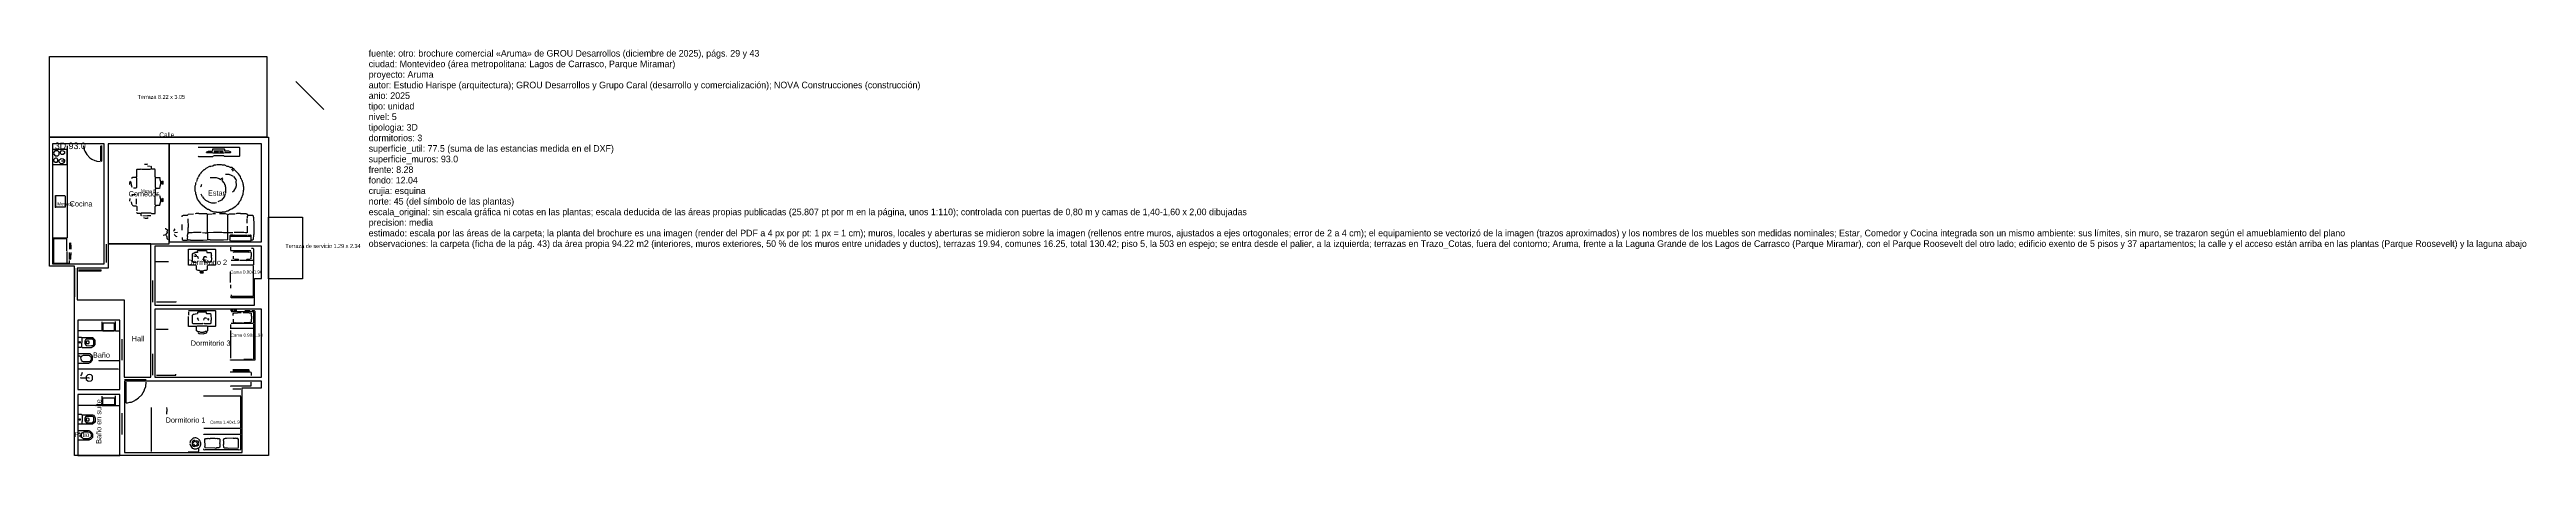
# Model space of a CAD drawing. Header units: metres. Extents: x 0 to 93.7, y 0 to 15.4.
import ezdxf

# ---------------------------------------------------------------- set-up
doc = ezdxf.new("R2010")
doc.units = ezdxf.units.M
for name, color, linetype in [('Trazo_Cotas', 9, 'Continuous'), ('Trazo_Datos', 7, 'Continuous'), ('Trazo_Entrada', 1, 'Continuous'), ('Trazo_Equipamiento', 8, 'Continuous'), ('Trazo_Estancias', 3, 'Continuous'), ('Trazo_Fachada', 30, 'Continuous'), ('Trazo_Norte', 1, 'Continuous'), ('Trazo_Puertas', 1, 'Continuous'), ('Trazo_Unidad', 7, 'Continuous'), ('Trazo_Ventanas', 5, 'Continuous')]:
    doc.layers.add(name, color=color, linetype=linetype)

msp = doc.modelspace()

# ---------------------------------------------------------------- linework, layer by layer
at = {"layer": 'Trazo_Cotas'}
for points in [[(0, 15.09), (8.22, 15.09), (8.22, 12.04), (0, 12.04)], [(8.28, 9.02), (9.57, 9.02), (9.57, 6.68), (8.28, 6.68)]]:
    msp.add_lwpolyline(points, close=True, dxfattribs=at)
at = {"layer": 'Trazo_Entrada'}
msp.add_line((0.94, 7.08), (0.94, 6), dxfattribs=at)
at = {"layer": 'Trazo_Equipamiento', "color": 8}
for p, q in [((1.93, 11.72), (1.93, 11.13)), ((0.55, 11.14), (0.45, 11.14)), ((0.66, 7.74), (0.66, 8.18)), ((0.66, 7.72), (0.66, 7.29)), ((0.75, 8.05), (0.75, 7.8)), ((0.75, 7.42), (0.75, 7.68)), ((0.8, 7.68), (0.77, 7.42)), ((1.98, 4.71), (1.11, 4.71)), ((1.98, 5.06), (1.98, 4.71)), ((2.48, 4.71), (1.99, 4.71)), ((2.49, 4.71), (2.49, 5.07)), ((2.5, 4.71), (2.62, 4.71)), ((1.21, 4.09), (1.11, 4.09)), ((1.22, 4.1), (1.23, 4.44)), ((1.98, 1.89), (1.11, 1.89)), ((1.98, 2.25), (1.98, 1.9)), ((1.99, 1.89), (2.48, 1.89)), ((2.49, 1.9), (2.49, 2.26)), ((2.5, 1.89), (2.62, 1.89))]:
    msp.add_line(p, q, dxfattribs=at)
at = {"layer": 'Trazo_Equipamiento', "color": 9}
for p, q in [((6.18, 11.45), (6.61, 11.45)), ((3.7, 10.96), (3.8, 10.95)), ((5.63, 10.54), (5.7, 10.64)), ((6.96, 10.76), (6.89, 10.84)), ((3.12, 9.48), (3.1, 9.59)), ((3.26, 10.11), (3.17, 10.11)), ((3.29, 9.51), (3.29, 9.71)), ((4.02, 9.87), (4.14, 9.86)), ((5.78, 9.79), (5.73, 9.89)), ((6.5, 9.66), (6.36, 9.59)), ((5, 8.74), (5, 8.52)), ((6.28, 9.14), (6.17, 9.14)), ((6.74, 8.42), (6.74, 9.11)), ((4.4, 8.35), (4.3, 8.32)), ((6.74, 8.17), (6.74, 8.41)), ((6.93, 8.42), (6.75, 8.42)), ((7.6, 8.28), (6.84, 8.28)), ((6.84, 7.88), (6.84, 7.77)), ((6.85, 7.76), (7.61, 7.76)), ((1.09, 6.98), (1.95, 6.98)), ((6.84, 6.54), (6.84, 6.95)), ((7.7, 7.2), (6.87, 7.2)), ((7.71, 7.36), (7.71, 7.21)), ((6.84, 6.45), (6.84, 6.33)), ((5.25, 5.44), (5.25, 5.31)), ((6.84, 4.95), (6.84, 4.79)), ((6.84, 4.73), (6.84, 3.68)), ((6.94, 5.49), (6.85, 5.49)), ((7.7, 4.99), (6.87, 4.99)), ((7.08, 5.49), (6.97, 5.49)), ((7.38, 5.49), (7.59, 5.49)), ((7.71, 4.98), (7.71, 4.83)), ((7.56, 3.2), (6.93, 3.2)), ((7.67, 3.63), (7.35, 3.63)), ((7.62, 3.14), (7.62, 3.02)), ((7.24, 2.51), (6.93, 2.51)), ((7.22, 1.02), (5.83, 1.02))]:
    msp.add_line(p, q, dxfattribs=at)
at = {"layer": 'Trazo_Equipamiento', "color": 8}
for points in [[(0.67, 11.72), (0.67, 8.23), (0.66, 8.22), (0.15, 8.22)], [(0.15, 11.59), (0.64, 11.59), (0.65, 11.58), (0.65, 11), (0.64, 10.99), (0.15, 10.99)], [(1.27, 11.73), (1.31, 11.6), (1.31, 11.56), (1.34, 11.51), (1.41, 11.38), (1.53, 11.26), (1.6, 11.21), (1.71, 11.16), (1.76, 11.15), (1.79, 11.13), (1.92, 11.12)], [(1.97, 11.73), (1.97, 11.13), (1.94, 11.12)], [(0.22, 9.83), (0.21, 9.82), (0.21, 9.39), (0.22, 9.38), (0.24, 9.39)], [(0.23, 9.82), (0.23, 9.4), (0.24, 9.39)], [(0.24, 9.83), (0.57, 9.83), (0.59, 9.81), (0.59, 9.4), (0.58, 9.39), (0.24, 9.39)], [(0.65, 8.19), (0.16, 8.19), (0.15, 8.18), (0.15, 7.29), (0.16, 7.28), (0.65, 7.28)], [(0.77, 8.05), (0.78, 8.03), (0.78, 7.94), (0.79, 7.93), (0.8, 7.8)], [(0.79, 7.41), (0.81, 7.45), (0.82, 7.68)], [(0.82, 7.8), (0.82, 7.94), (0.81, 7.95), (0.81, 8.04), (0.8, 8.05)], [(0.67, 7.28), (0.74, 7.28), (0.75, 7.29), (0.75, 7.37)], [(1.22, 4.45), (1.21, 4.46), (1.11, 4.46)], [(1.11, 3.49), (1.48, 3.49), (1.56, 3.53), (1.63, 3.62), (1.63, 3.73), (1.61, 3.77), (1.52, 3.84), (1.49, 3.85), (1.11, 3.85)], [(1.23, 4.09), (1.59, 4.09), (1.67, 4.13), (1.72, 4.2), (1.72, 4.35), (1.7, 4.39), (1.66, 4.43), (1.62, 4.45), (1.24, 4.45)], [(2.61, 3.28), (2.6, 3.27), (1.11, 3.27)], [(1.24, 3.14), (1.21, 3.06), (1.17, 3.01)], [(1.37, 2.92), (1.19, 2.92), (1.17, 2.94)], [(1.51, 2.94), (1.5, 2.93), (1.46, 2.94), (1.4, 2.93)], [(1.86, 3.61), (1.87, 3.59), (2.62, 3.59)], [(1.22, 1.54), (1.21, 1.55), (1.11, 1.55)], [(1.22, 1.19), (1.21, 1.18), (1.11, 1.18)], [(1.11, 0.95), (1.45, 0.95), (1.49, 0.94), (1.54, 0.92), (1.61, 0.85), (1.63, 0.81), (1.63, 0.7), (1.62, 0.68), (1.55, 0.61), (1.51, 0.59), (1.48, 0.58), (1.11, 0.58)], [(1.23, 1.53), (1.23, 1.28), (1.22, 1.27), (1.22, 1.2)], [(1.24, 1.54), (1.62, 1.54), (1.66, 1.52), (1.7, 1.47), (1.72, 1.43), (1.72, 1.29), (1.7, 1.25), (1.63, 1.19), (1.23, 1.19)]]:
    msp.add_lwpolyline(points, dxfattribs=at)
for points in [[(0.36, 11.48), (0.32, 11.52), (0.27, 11.53), (0.2, 11.52), (0.17, 11.49), (0.15, 11.44), (0.16, 11.4), (0.21, 11.34), (0.31, 11.34), (0.33, 11.35), (0.36, 11.39)], [(0.32, 11.19), (0.29, 11.23), (0.26, 11.25), (0.23, 11.25), (0.2, 11.24), (0.15, 11.18), (0.16, 11.14), (0.21, 11.09), (0.29, 11.1), (0.32, 11.14)], [(0.56, 11.43), (0.52, 11.39), (0.44, 11.39), (0.41, 11.44), (0.41, 11.49), (0.45, 11.54), (0.52, 11.53), (0.56, 11.5)], [(0.56, 11.13), (0.55, 11.08), (0.49, 11.03), (0.42, 11.04), (0.37, 11.1), (0.37, 11.18), (0.41, 11.21), (0.44, 11.23), (0.51, 11.22), (0.56, 11.18)], [(2.03, 5), (2.01, 4.99), (2.01, 4.73), (2.02, 4.72), (2.45, 4.72), (2.46, 4.73), (2.46, 4.99), (2.45, 5)], [(1.11, 3.76), (1.13, 3.78), (1.15, 3.76), (1.14, 3.75)], [(1.12, 4.28), (1.14, 4.31), (1.16, 4.3), (1.16, 4.26), (1.15, 4.25), (1.13, 4.25)], [(1.19, 3.64), (1.18, 3.69), (1.21, 3.76), (1.28, 3.8), (1.49, 3.8), (1.55, 3.76), (1.58, 3.7), (1.57, 3.62), (1.52, 3.56), (1.48, 3.54), (1.29, 3.54), (1.25, 3.56), (1.21, 3.6)], [(1.39, 4.4), (1.36, 4.38), (1.34, 4.33), (1.34, 4.23), (1.39, 4.16), (1.59, 4.15), (1.6, 4.16), (1.64, 4.16), (1.66, 4.18), (1.67, 4.21), (1.67, 4.35), (1.63, 4.4)], [(1.48, 4.32), (1.45, 4.33), (1.4, 4.32), (1.39, 4.31), (1.39, 4.25), (1.42, 4.23), (1.48, 4.23), (1.5, 4.26), (1.5, 4.3)], [(1.38, 2.91), (1.39, 2.87), (1.45, 2.82), (1.49, 2.81), (1.57, 2.82), (1.63, 2.88), (1.62, 3), (1.57, 3.05), (1.53, 3.06), (1.45, 3.05), (1.39, 2.99), (1.38, 2.96), (1.39, 2.94)], [(2.01, 2.17), (2.02, 2.18), (2.45, 2.18), (2.46, 2.17), (2.46, 1.92), (2.01, 1.92)], [(1.14, 1.39), (1.16, 1.38), (1.16, 1.34), (1.15, 1.33), (1.12, 1.34), (1.12, 1.37)], [(1.44, 1.48), (1.37, 1.47), (1.34, 1.41), (1.34, 1.31), (1.35, 1.3), (1.39, 1.25), (1.43, 1.25), (1.44, 1.24), (1.59, 1.24), (1.65, 1.26), (1.67, 1.3), (1.67, 1.45), (1.62, 1.48)], [(1.5, 1.37), (1.48, 1.4), (1.42, 1.41), (1.39, 1.39), (1.39, 1.33), (1.41, 1.31), (1.48, 1.31), (1.5, 1.34)], [(1.11, 0.85), (1.13, 0.86), (1.15, 0.84), (1.12, 0.83)], [(1.29, 0.63), (1.25, 0.65), (1.2, 0.69), (1.18, 0.74), (1.19, 0.8), (1.23, 0.86), (1.31, 0.9), (1.46, 0.9), (1.51, 0.88), (1.56, 0.83), (1.58, 0.78), (1.57, 0.7), (1.54, 0.67), (1.48, 0.63)]]:
    msp.add_lwpolyline(points, close=True, dxfattribs=at)
at = {"layer": 'Trazo_Equipamiento', "color": 9}
for points in [[(5.62, 11.66), (7.17, 11.66), (7.18, 11.65), (7.18, 11.32), (7.17, 11.31), (6.61, 11.31), (6.59, 11.33), (6.21, 11.33)], [(5.62, 11.33), (5.63, 11.31), (6.18, 11.31), (6.2, 11.33)], [(5.93, 11.47), (5.95, 11.49), (6.01, 11.51), (6.16, 11.51)], [(6.16, 11.45), (5.94, 11.45), (5.93, 11.46)], [(6.17, 11.52), (6.17, 11.59), (6.18, 11.6), (6.61, 11.6), (6.62, 11.59), (6.62, 11.52)], [(6.22, 11.52), (6.55, 11.52), (6.57, 11.51)], [(6.22, 11.5), (6.23, 11.49), (6.39, 11.49)], [(6.44, 11.49), (6.56, 11.49), (6.57, 11.5)], [(6.86, 11.47), (6.84, 11.49), (6.78, 11.51), (6.66, 11.51), (6.65, 11.5), (6.63, 11.51)], [(6.85, 11.46), (6.84, 11.45), (6.64, 11.45), (6.63, 11.46), (6.63, 11.45)], [(3.04, 10.38), (3.05, 10.37), (3.03, 10.3), (3.03, 10.26), (3.04, 10.25)], [(3.11, 10.15), (3.12, 10.18), (3.1, 10.21), (3.09, 10.35)], [(3.27, 10.52), (3.15, 10.52), (3.1, 10.48)], [(3.27, 10.52), (3.29, 10.5), (3.29, 10.14), (3.26, 10.11)], [(3.27, 10.52), (3.3, 10.55), (3.3, 10.82), (3.31, 10.83), (3.44, 10.83), (3.45, 10.84)], [(3.46, 10.84), (3.49, 10.83), (3.81, 10.83), (3.84, 10.85)], [(3.59, 11.02), (3.69, 11.02), (3.7, 11.03)], [(3.85, 10.86), (3.85, 10.92), (3.83, 10.95)], [(4.01, 10.53), (4, 10.54), (4, 10.81), (3.98, 10.83), (3.88, 10.83), (3.86, 10.85)], [(4.01, 10.51), (4, 10.5), (4, 10.14), (4.02, 10.12)], [(4.02, 10.52), (4.16, 10.52), (4.18, 10.5)], [(4.18, 10.14), (4.18, 10.19), (4.21, 10.28), (4.21, 10.35), (4.18, 10.43), (4.18, 10.48)], [(4.24, 10.38), (4.25, 10.36), (4.24, 10.33), (4.25, 10.26)], [(4.27, 10.39), (4.28, 10.38), (4.28, 10.26), (4.26, 10.25)], [(7.27, 10.41), (7.29, 10.39), (7.29, 10.36), (7.31, 10.32), (7.31, 10.26), (7.32, 10.25), (7.32, 10.18), (7.33, 10.17), (7.33, 10.04), (7.32, 10.03), (7.31, 9.87), (7.25, 9.72), (7.24, 9.7), (7.24, 9.67), (7.22, 9.66), (7.22, 9.64), (7.17, 9.59), (7.16, 9.56), (7.11, 9.5), (7.02, 9.41), (6.9, 9.32), (6.84, 9.3), (6.74, 9.24), (6.71, 9.24), (6.63, 9.21), (6.53, 9.2), (6.52, 9.19), (6.33, 9.19), (6.32, 9.2), (6.22, 9.21), (6.11, 9.24), (6.01, 9.3), (5.97, 9.31), (5.91, 9.35), (5.74, 9.49), (5.71, 9.54), (5.67, 9.59), (5.6, 9.7), (5.57, 9.77), (5.56, 9.84), (5.53, 9.9), (5.53, 9.95), (5.51, 10), (5.51, 10.2), (5.53, 10.25), (5.53, 10.3), (5.55, 10.34)], [(5.62, 10.52), (5.58, 10.46), (5.56, 10.36)], [(6.07, 10.93), (6.05, 10.93), (5.91, 10.86), (5.86, 10.81), (5.83, 10.8), (5.73, 10.7), (5.7, 10.65)], [(6.07, 10.93), (6.1, 10.95), (6.17, 10.96), (6.23, 10.99), (6.29, 10.99), (6.34, 11.01), (6.49, 11.01), (6.5, 11)], [(6.08, 10.51), (6.12, 10.52), (6.3, 10.52), (6.41, 10.48), (6.48, 10.44)], [(6.53, 10.42), (6.56, 10.46), (6.54, 10.49), (6.49, 10.45)], [(6.51, 11), (6.62, 10.99), (6.71, 10.95), (6.75, 10.95), (6.84, 10.9)], [(6.66, 9.92), (6.67, 9.93), (6.67, 10.14), (6.65, 10.18), (6.65, 10.22), (6.63, 10.24), (6.63, 10.26), (6.6, 10.32), (6.53, 10.4)], [(6.66, 10.64), (6.78, 10.64), (6.87, 10.61), (6.92, 10.58), (6.94, 10.58)], [(7.27, 10.41), (7.26, 10.46), (7.24, 10.48), (7.22, 10.56), (7.15, 10.65), (6.98, 10.82), (6.89, 10.89), (6.85, 10.9)], [(6.92, 9.97), (6.98, 10.02), (7.05, 10.13), (7.07, 10.21), (7.06, 10.38)], [(6.96, 10.56), (7.04, 10.44), (7.06, 10.39)], [(3.03, 9.62), (3.04, 9.63), (3.05, 9.72)], [(3.26, 9.87), (3.23, 9.86), (3.14, 9.86), (3.1, 9.83)], [(3.13, 9.47), (3.17, 9.45), (3.26, 9.45)], [(3.27, 9.44), (3.3, 9.42), (3.3, 9.26)], [(3.86, 9.15), (3.87, 9.16), (3.99, 9.16), (4, 9.17), (4, 9.42), (4.02, 9.45)], [(4.02, 10.11), (4, 10.08), (4, 9.88), (4.01, 9.87)], [(4.02, 9.46), (4, 9.48), (4, 9.84), (4.01, 9.86)], [(4.03, 10.11), (4.16, 10.11), (4.18, 10.13)], [(4.17, 9.47), (4.16, 9.46), (4.05, 9.46), (4.03, 9.45)], [(4.17, 9.48), (4.21, 9.62), (4.21, 9.69), (4.18, 9.77), (4.18, 9.82)], [(4.24, 9.72), (4.24, 9.64), (4.26, 9.6)], [(4.27, 9.73), (4.28, 9.72), (4.28, 9.61), (4.27, 9.6)], [(5.76, 10.25), (5.74, 10.22), (5.74, 10.19), (5.71, 10.16)], [(5.78, 9.79), (5.82, 9.73), (5.9, 9.66), (5.97, 9.62), (5.99, 9.62), (6.01, 9.6), (6.13, 9.56)], [(6.14, 9.56), (6.27, 9.56), (6.31, 9.57)], [(6.51, 9.66), (6.62, 9.79), (6.66, 9.91)], [(3.44, 9.16), (3.31, 9.16), (3.3, 9.19)], [(3.45, 9.15), (3.45, 9.09), (3.48, 9.06)], [(3.85, 9.15), (3.83, 9.17), (3.47, 9.17), (3.46, 9.16)], [(3.83, 9.07), (3.71, 9.06), (3.7, 9.05), (3.53, 9.06)], [(3.55, 9), (3.62, 8.98), (3.69, 8.98), (3.73, 9)], [(4.37, 8.59), (4.39, 8.59), (4.46, 8.53), (4.45, 8.49)], [(4.41, 8.36), (4.46, 8.43), (4.45, 8.48)], [(4.7, 8.57), (4.72, 8.56), (4.73, 8.52), (4.69, 8.48)], [(4.72, 8.43), (4.73, 8.44), (4.84, 8.45)], [(5.02, 9.03), (5.02, 9.06), (5.06, 9.09), (5.2, 9.09), (5.21, 9.08)], [(5.22, 9.08), (5.24, 9.13), (5.45, 9.14)], [(5.24, 8.42), (5.24, 8.62), (5.25, 8.63), (5.24, 8.95)], [(5.74, 8.44), (5.73, 8.43), (5.72, 8.44), (5.44, 8.44), (5.4, 8.42), (5.25, 8.42)], [(5.97, 9.12), (5.93, 9.14), (5.66, 9.14), (5.65, 9.15), (5.54, 9.15), (5.51, 9.14)], [(5.98, 8.42), (5.98, 9.04), (5.97, 9.05), (5.97, 9.11)], [(5.98, 9.12), (6, 9.13), (6.15, 9.14)], [(6.73, 8.42), (6.58, 8.42), (6.51, 8.44), (6.21, 8.44), (6.2, 8.43), (5.99, 8.42)], [(6.73, 9.12), (6.66, 9.14), (6.43, 9.14)], [(6.75, 9.12), (6.8, 9.14), (7.02, 9.14)], [(7.46, 8.42), (7.41, 8.42), (7.35, 8.43), (7.28, 8.43), (7.27, 8.44), (7, 8.44), (6.99, 8.43), (6.98, 8.44)], [(7.5, 9.09), (7.5, 9.11), (7.48, 9.13), (7.44, 9.13), (7.43, 9.14), (7.23, 9.14), (7.22, 9.15), (7.08, 9.15), (7.04, 9.14)], [(7.49, 9.07), (7.47, 9.03), (7.47, 8.99), (7.48, 8.98)], [(7.48, 8.79), (7.47, 8.82), (7.47, 8.93), (7.48, 8.95)], [(7.48, 8.67), (7.48, 8.63), (7.47, 8.62), (7.47, 8.42)], [(7.51, 9.08), (7.54, 9.09), (7.68, 9.09), (7.7, 9.06), (7.7, 9.02), (7.71, 9.01), (7.72, 8.73), (7.73, 8.72), (7.72, 8.36), (7.71, 8.35), (7.7, 8.17), (7.68, 8.14), (7.63, 8.14)], [(4.41, 8.34), (4.44, 8.27), (4.44, 8.23), (4.46, 8.17)], [(4.71, 8.36), (4.77, 8.3), (4.82, 8.29)], [(5.02, 8.24), (5.02, 8.17), (5.05, 8.14), (5.2, 8.14), (5.22, 8.16)], [(5.24, 8.42), (5.22, 8.39), (5.22, 8.35), (5.21, 8.34), (5.21, 8.3), (5.22, 8.29), (5.21, 8.21), (5.22, 8.17)], [(5.23, 8.16), (5.32, 8.16), (5.33, 8.15), (5.4, 8.15), (5.41, 8.14), (5.8, 8.14), (5.81, 8.15), (5.96, 8.16)], [(5.55, 7.19), (5.54, 7.2), (5.26, 7.2), (5.25, 7.21), (5.25, 7.79), (5.26, 7.8), (6.27, 7.8), (6.28, 7.79), (6.28, 7.21), (6.27, 7.2), (6.01, 7.2), (5.98, 7.18)], [(5.46, 7.65), (5.39, 7.62), (5.39, 7.35), (5.43, 7.31), (5.56, 7.31)], [(5.6, 7.69), (5.59, 7.68), (5.5, 7.68), (5.47, 7.65)], [(5.49, 7.61), (5.51, 7.61), (5.55, 7.58), (5.55, 7.54), (5.54, 7.53), (5.48, 7.53), (5.47, 7.55)], [(5.6, 7.7), (5.6, 7.74), (5.61, 7.75), (5.93, 7.75), (5.95, 7.68), (6.09, 7.68), (6.11, 7.66), (6.11, 7.57), (6.12, 7.56), (6.11, 7.53), (6.11, 7.49), (6.12, 7.48), (6.11, 7.32), (6.1, 7.31), (6, 7.31)], [(5.65, 7.45), (5.62, 7.46), (5.61, 7.54)], [(5.95, 7.5), (5.94, 7.49), (5.92, 7.51), (5.85, 7.51), (5.82, 7.48), (5.82, 7.45), (5.78, 7.4)], [(5.79, 8.43), (5.89, 8.42), (5.97, 8.42)], [(5.98, 8.41), (5.97, 8.38), (5.97, 8.27), (5.98, 8.26), (5.97, 8.17)], [(6.74, 8.17), (6.73, 8.16), (6.58, 8.15), (6.57, 8.14), (6.17, 8.14), (6.16, 8.15), (6.08, 8.15), (6.07, 8.16), (5.98, 8.16)], [(6.83, 8.27), (6.82, 8.26), (6.82, 8.17)], [(7.62, 8.13), (7.6, 8.11), (6.85, 8.11), (6.82, 8.16)], [(6.83, 8.29), (6.83, 8.32), (6.86, 8.35), (6.93, 8.35), (6.94, 8.34), (6.99, 8.34), (7, 8.35), (7.01, 8.34), (7.48, 8.34)], [(6.94, 7.69), (6.98, 7.7), (7.53, 7.7), (7.54, 7.69), (7.61, 7.7)], [(6.94, 7.54), (6.95, 7.51), (6.95, 7.44)], [(7.5, 8.34), (7.59, 8.35), (7.61, 8.33), (7.61, 8.29)], [(7.62, 8.15), (7.62, 8.27), (7.61, 8.28)], [(7.62, 7.44), (7.63, 7.45), (7.63, 7.53), (7.64, 7.54), (7.64, 7.64), (7.62, 7.7)], [(7.64, 7.84), (7.69, 7.84), (7.71, 7.82), (7.71, 7.38)], [(1.96, 6.99), (1.95, 7.01), (1.09, 7.01)], [(4.5, 7.34), (4.49, 7.33), (4.02, 7.33)], [(5.59, 7), (5.56, 7.04), (5.56, 7.18)], [(5.61, 7), (5.62, 7.01), (5.66, 7.01), (5.7, 6.99), (5.78, 6.98), (5.87, 7.01), (5.94, 7.01)], [(5.82, 6.93), (5.81, 6.94), (5.72, 6.94), (5.71, 6.95), (5.69, 6.94)], [(5.69, 6.93), (5.71, 6.91), (5.81, 6.91), (5.82, 6.92)], [(5.85, 7.33), (5.89, 7.37), (5.89, 7.39), (5.85, 7.4), (5.83, 7.38), (5.81, 7.38)], [(5.95, 7.3), (5.93, 7.31), (5.86, 7.31), (5.85, 7.32)], [(5.95, 7.02), (5.97, 7.04), (5.97, 7.18)], [(7.16, 7.39), (7.13, 7.37), (6.89, 7.37), (6.87, 7.38)], [(6.87, 6.08), (6.87, 6.05), (6.89, 6.03), (7.7, 6.03), (7.71, 6.04), (7.71, 7.19)], [(7.16, 7.4), (7.14, 7.42), (6.99, 7.43)], [(7.2, 7.39), (7.4, 7.39), (7.43, 7.38)], [(7.59, 7.43), (7.46, 7.42), (7.44, 7.39)], [(7.7, 7.37), (7.46, 7.37), (7.45, 7.38)], [(4.78, 5.83), (4.77, 5.8), (4.04, 5.8)], [(6.84, 6.02), (6.84, 6), (6.87, 5.98), (7.7, 5.98), (7.71, 5.99)], [(4.03, 4.77), (4.04, 4.78), (4.49, 4.78)], [(5.56, 4.88), (5.55, 4.89), (5.53, 4.88), (5.26, 4.88), (5.25, 4.89), (5.25, 5.26)], [(5.26, 5.48), (6.27, 5.48), (6.28, 5.47), (6.28, 4.89), (6.27, 4.88), (5.98, 4.88)], [(5.47, 5.33), (5.43, 5.33), (5.39, 5.3), (5.39, 5.02), (5.42, 4.99), (5.8, 4.99), (5.81, 5)], [(5.59, 5.36), (5.51, 5.35), (5.48, 5.33)], [(5.97, 4.88), (5.96, 4.89), (5.57, 4.89), (5.56, 4.88)], [(5.59, 4.69), (5.56, 4.71), (5.56, 4.88)], [(5.93, 5.42), (5.61, 5.42), (5.6, 5.41), (5.6, 5.37)], [(5.65, 5.11), (5.62, 5.13), (5.62, 5.17), (5.6, 5.21)], [(5.6, 4.69), (5.66, 4.69), (5.71, 4.67), (5.82, 4.67), (5.83, 4.68), (5.87, 4.68), (5.9, 4.7), (5.94, 4.7), (5.95, 4.69)], [(5.62, 4.64), (5.66, 4.61), (5.81, 4.6), (5.94, 4.64), (5.95, 4.65), (5.95, 4.69)], [(5.95, 5.18), (5.91, 5.2), (5.86, 5.2), (5.83, 5.17), (5.82, 5.12)], [(5.85, 5), (5.86, 4.99), (6.09, 4.99), (6.11, 5.01), (6.11, 5.12), (6.12, 5.13), (6.11, 5.33), (6.07, 5.36), (5.95, 5.36), (5.94, 5.37), (5.94, 5.41)], [(5.97, 4.87), (5.97, 4.71), (5.95, 4.69)], [(7.65, 5.49), (7.74, 5.49), (7.76, 5.46), (7.76, 3.61), (7.75, 3.6), (6.85, 3.6), (6.84, 3.62)], [(6.86, 4.81), (6.88, 4.82), (7.7, 4.82)], [(6.87, 5.44), (6.88, 5.45), (7.7, 5.45), (7.71, 5.44), (7.71, 5.35), (7.72, 5.34), (7.71, 5.31), (7.71, 5)], [(6.94, 5.16), (6.95, 5.12), (6.95, 5.07), (6.94, 5.06), (6.98, 5.02), (7.01, 5.03), (7.04, 5.02), (7.3, 5.02)], [(6.95, 5.3), (6.95, 5.37), (6.97, 5.39), (7.25, 5.41)], [(7.32, 5.41), (7.55, 5.4), (7.62, 5.38), (7.63, 5.36), (7.63, 5.28), (7.64, 5.27), (7.64, 5.16), (7.63, 5.15), (7.63, 5.06), (7.6, 5.03)], [(7.57, 5.03), (7.55, 5.02), (7.35, 5.02)], [(7.71, 4.81), (7.71, 3.66), (7.7, 3.65)], [(4.04, 3.04), (4.77, 3.04), (4.78, 3.08)], [(6.84, 3.18), (6.85, 3.15), (6.87, 3.16), (7.58, 3.16), (7.61, 3.15)], [(7.55, 3.23), (7.54, 3.24), (6.93, 3.24)], [(2.89, 2.77), (2.89, 2), (2.9, 1.99), (2.95, 1.99), (3.04, 2.02), (3.1, 2.02), (3.22, 2.08), (3.24, 2.1), (3.26, 2.1), (3.37, 2.18), (3.49, 2.29), (3.59, 2.47), (3.59, 2.5), (3.64, 2.61), (3.66, 2.77)], [(7.24, 2.25), (5.83, 2.25), (5.82, 2.24)], [(6.85, 2.62), (6.87, 2.63), (7.61, 2.63), (7.62, 2.64), (7.62, 2.77)], [(7.23, 1.03), (7.23, 2.21), (7.24, 2.23)], [(3.84, 1.81), (3.84, 0.71), (3.84, 0.7)], [(4.43, 1.56), (4.44, 1.57), (4.44, 1.66), (4.45, 1.67), (4.45, 1.74), (4.43, 1.81)], [(7.23, 0.8), (7.24, 0.84), (7.23, 1.01)], [(3.84, 0.69), (3.84, 0.16), (3.85, 0.15)], [(5.26, 0.15), (5.27, 0.14), (5.62, 0.14), (5.64, 0.16), (5.64, 0.28)], [(5.63, 0.63), (5.53, 0.67), (5.49, 0.67), (5.46, 0.65), (5.43, 0.65), (5.32, 0.54), (5.32, 0.51), (5.3, 0.47)], [(5.3, 0.44), (5.34, 0.35), (5.4, 0.28), (5.44, 0.27), (5.46, 0.25), (5.56, 0.25), (5.63, 0.29)], [(5.5, 0.57), (5.46, 0.57), (5.4, 0.52), (5.39, 0.46), (5.39, 0.45)], [(5.39, 0.44), (5.39, 0.39), (5.44, 0.35), (5.5, 0.34)], [(5.5, 0.53), (5.46, 0.51), (5.43, 0.46)], [(5.43, 0.44), (5.48, 0.38), (5.51, 0.37)], [(5.59, 0.45), (5.58, 0.42), (5.54, 0.38), (5.51, 0.37)], [(5.52, 0.57), (5.55, 0.57), (5.59, 0.55), (5.62, 0.51), (5.63, 0.46)], [(5.59, 0.45), (5.58, 0.48), (5.52, 0.53)], [(5.63, 0.44), (5.62, 0.38), (5.57, 0.35), (5.52, 0.34)], [(5.64, 0.62), (5.64, 0.6), (5.67, 0.58), (5.71, 0.48), (5.71, 0.4), (5.68, 0.33), (5.64, 0.29)], [(7.22, 0.79), (5.83, 0.79), (5.82, 0.81)], [(5.82, 0.25), (5.82, 0.23), (5.86, 0.21), (5.9, 0.22), (7.14, 0.22), (7.15, 0.21), (7.22, 0.22), (7.23, 0.23), (7.23, 0.68), (7.24, 0.68), (7.23, 0.78)]]:
    msp.add_lwpolyline(points, dxfattribs=at)
for points in [[(5.99, 5.17), (5.99, 5.14), (6.01, 5.12), (6.02, 5.16), (6, 5.18)], [(5.87, 0.58), (5.87, 0.61), (5.9, 0.64), (5.98, 0.64), (5.99, 0.65), (6.02, 0.64), (6.07, 0.64), (6.08, 0.65), (6.25, 0.65), (6.26, 0.64), (6.33, 0.65), (6.34, 0.64), (6.41, 0.64), (6.44, 0.62), (6.44, 0.49), (6.43, 0.48), (6.44, 0.44), (6.44, 0.31), (6.4, 0.29), (6.31, 0.29), (6.29, 0.27), (6.27, 0.28), (5.89, 0.29), (5.87, 0.33), (5.88, 0.36)], [(6.75, 0.28), (7.13, 0.29), (7.15, 0.32), (7.14, 0.35), (7.15, 0.38), (7.14, 0.39), (7.14, 0.5), (7.15, 0.51), (7.14, 0.57), (7.15, 0.61), (7.12, 0.64), (7.04, 0.64), (7.03, 0.65), (7, 0.64), (6.94, 0.64), (6.94, 0.65), (6.71, 0.64), (6.67, 0.65), (6.66, 0.64), (6.59, 0.63), (6.57, 0.57), (6.58, 0.56), (6.58, 0.42), (6.57, 0.41), (6.58, 0.31), (6.6, 0.29), (6.72, 0.29)]]:
    msp.add_lwpolyline(points, close=True, dxfattribs=at)
at = {"layer": 'Trazo_Estancias', "color": 30}
msp.add_lwpolyline([(2.07, 7.25), (2.07, 11.79), (0.11, 11.79), (0.11, 7.25)], close=True, dxfattribs=at)
at = {"layer": 'Trazo_Estancias', "color": 40}
msp.add_lwpolyline([(4.52, 8.01), (4.52, 11.79), (2.22, 11.79), (2.22, 8.01)], close=True, dxfattribs=at)
at = {"layer": 'Trazo_Estancias', "color": 2}
msp.add_lwpolyline([(8.02, 8.08), (8.02, 11.79), (4.52, 11.79), (4.52, 8.08)], close=True, dxfattribs=at)
at = {"layer": 'Trazo_Estancias', "color": 8}
msp.add_lwpolyline([(3.83, 2.96), (3.83, 8.01), (2.22, 8.01), (2.22, 7.08), (1.05, 7.08), (1.05, 5.89), (2.82, 5.89), (2.82, 2.96)], close=True, dxfattribs=at)
at = {"layer": 'Trazo_Estancias', "color": 5}
for points in [[(7.75, 5.69), (7.75, 6.69), (8.02, 6.69), (8.02, 7.92), (3.98, 7.92), (3.98, 5.69)], [(8.02, 2.96), (8.02, 5.53), (3.98, 5.53), (3.98, 2.96)], [(7.28, 0.11), (7.28, 2.56), (8.02, 2.56), (8.02, 2.81), (2.83, 2.81), (2.83, 0.11)]]:
    msp.add_lwpolyline(points, close=True, dxfattribs=at)
at = {"layer": 'Trazo_Estancias', "color": 4}
for points in [[(2.66, 2.49), (2.66, 5.12), (1.07, 5.12), (1.07, 2.49)], [(2.66, 2.31), (1.07, 2.31), (1.07, 0), (2.66, 0)]]:
    msp.add_lwpolyline(points, close=True, dxfattribs=at)
at = {"layer": 'Trazo_Fachada'}
for p, q in [((0.02, 12.04), (8.28, 12.04)), ((8.28, 12.04), (8.28, 0.02)), ((0.94, 0.02), (0.94, 1.38))]:
    msp.add_line(p, q, dxfattribs=at)
at = {"layer": 'Trazo_Norte'}
msp.add_line((10.37, 13.09), (9.31, 14.15), dxfattribs=at)
at = {"layer": 'Trazo_Puertas'}
for p, q in [((2.14, 8), (2.14, 7.3)), ((3.9, 6.62), (3.9, 5.8)), ((2.74, 4.4), (2.74, 3.6)), ((3.9, 3.85), (3.9, 3.04)), ((2.84, 2.88), (3.66, 2.88)), ((2.74, 1.6), (2.74, 0.79))]:
    msp.add_line(p, q, dxfattribs=at)
at = {"layer": 'Trazo_Unidad'}
msp.add_lwpolyline([(0, 12.04), (8.28, 12.04), (8.28, 0), (0.94, 0), (0.94, 7.16), (0, 7.16)], close=True, dxfattribs=at)
at = {"layer": 'Trazo_Ventanas'}
for p, q in [((1.22, 12.04), (2, 12.04)), ((2.31, 12.04), (7.97, 12.04)), ((8.28, 11.79), (8.28, 9.6)), ((8.28, 7.86), (8.28, 5.75)), ((8.28, 5.13), (8.28, 2.82)), ((8.28, 2.53), (8.28, 0.03))]:
    msp.add_line(p, q, dxfattribs=at)

# ---------------------------------------------------------------- texts
at = {"layer": 'Trazo_Cotas'}
for s, p in [('Terraza 8.22 x 3.05', (3.33, 13.49)), ('Terraza de servicio 1.29 x 2.34', (8.92, 7.85))]:
    msp.add_text(s, height=0.15, dxfattribs=at).set_placement(p)
at = {"layer": 'Trazo_Datos'}
for s, p in [('fuente: otro: brochure comercial «Aruma» de GROU Desarrollos (diciembre de 2025), págs. 29 y 43', (12.07, 15.09)), ('ciudad: Montevideo (área metropolitana: Lagos de Carrasco, Parque Miramar)', (12.07, 14.69)), ('autor: Estudio Harispe (arquitectura); GROU Desarrollos y Grupo Caral (desarrollo y comercialización); NOVA Construcciones (construcción)', (12.07, 13.89)), ('proyecto: Aruma', (12.07, 14.29)), ('tipo: unidad', (12.07, 13.09)), ('anio: 2025', (12.07, 13.49)), ('tipologia: 3D', (12.07, 12.29)), ('nivel: 5', (12.07, 12.69)), ('superficie_util: 77.5 (suma de las estancias medida en el DXF)', (12.07, 11.49)), ('superficie_muros: 93.0', (12.07, 11.09)), ('dormitorios: 3', (12.07, 11.89)), ('frente: 8.28', (12.07, 10.69)), ('fondo: 12.04', (12.07, 10.29)), ('crujia: esquina', (12.07, 9.89)), ('norte: 45 (del símbolo de las plantas)', (12.07, 9.49)), ('escala_original: sin escala gráfica ni cotas en las plantas; escala deducida de las áreas propias publicadas (25.807 pt por m en la página, unos 1:110); controlada con puertas de 0,80 m y camas de 1,40-1,60 x 2,00 dibujadas', (12.07, 9.09)), ('estimado: escala por las áreas de la carpeta; la planta del brochure es una imagen (render del PDF a 4 px por pt: 1 px = 1 cm); muros, locales y aberturas se midieron sobre la imagen (rellenos entre muros, ajustados a ejes ortogonales; error de 2 a 4 cm); el equipamiento se vectorizó de la imagen (trazos aproximados) y los nombres de los muebles son medidas nominales; Estar, Comedor y Cocina integrada son un mismo ambiente: sus límites, sin muro, se trazaron según el amueblamiento del plano', (12.07, 8.29)), ('precision: media', (12.07, 8.69)), ('observaciones: la carpeta (ficha de la pág. 43) da área propia 94.22 m2 (interiores, muros exteriores, 50 % de los muros entre unidades y ductos), terrazas 19.94, comunes 16.25, total 130.42; piso 5, la 503 en espejo; se entra desde el palier, a la izquierda; terrazas en Trazo_Cotas, fuera del contorno; Aruma, frente a la Laguna Grande de los Lagos de Carrasco (Parque Miramar), con el Parque Roosevelt del otro lado; edificio exento de 5 pisos y 37 apartamentos; la calle y el acceso están arriba en las plantas (Parque Roosevelt) y la laguna abajo', (12.07, 7.89))]:
    msp.add_text(s, height=0.25, dxfattribs=at).set_placement(p)
at = {"layer": 'Trazo_Equipamiento', "color": 8}
for s, p in [('Mesada', (0.3, 9.46)), ('Mesa 6', (3.46, 9.95)), ('Cama 0.90x1.90', (6.83, 6.88)), ('Cama 0.90x1.90', (6.85, 4.49)), ('Cama 1.40x1.90', (6.07, 1.2))]:
    msp.add_text(s, height=0.12, dxfattribs=at).set_placement(p)
at = {"layer": 'Trazo_Estancias', "color": 30}
msp.add_text('Cocina', height=0.2, dxfattribs=at).set_placement((0.76, 9.42))
at = {"layer": 'Trazo_Estancias', "color": 40}
msp.add_text('Comedor', height=0.2, dxfattribs=at).set_placement((2.99, 9.8))
at = {"layer": 'Trazo_Estancias', "color": 2}
msp.add_text('Estar', height=0.2, dxfattribs=at).set_placement((5.99, 9.83))
at = {"layer": 'Trazo_Estancias', "color": 5}
for s, p in [('Dormitorio 2', (5.21, 7.21)), ('Dormitorio 3', (5.34, 4.15)), ('Dormitorio 1', (4.39, 1.24))]:
    msp.add_text(s, height=0.2, dxfattribs=at).set_placement(p)
at = {"layer": 'Trazo_Estancias', "color": 4}
msp.add_text('Baño', height=0.2, dxfattribs=at).set_placement((1.64, 3.7))
at = {"layer": 'Trazo_Estancias', "color": 8}
msp.add_text('Hall', height=0.2, dxfattribs=at).set_placement((3.11, 4.32))
at = {"layer": 'Trazo_Estancias', "color": 4}
msp.add_text('Baño en suite', height=0.2, rotation=90, dxfattribs=at).set_placement((1.96, 0.44))
at = {"layer": 'Trazo_Fachada'}
for s, p in [('Calle', (4.15, 12.04)), ('Patio', (0.94, 0.7))]:
    msp.add_text(s, height=0.18, dxfattribs=at).set_placement(p)
at = {"layer": 'Trazo_Unidad'}
msp.add_text('3D 93.0', height=0.25, dxfattribs=at).set_placement((0.2, 11.59))

doc.saveas('drawing.dxf')
